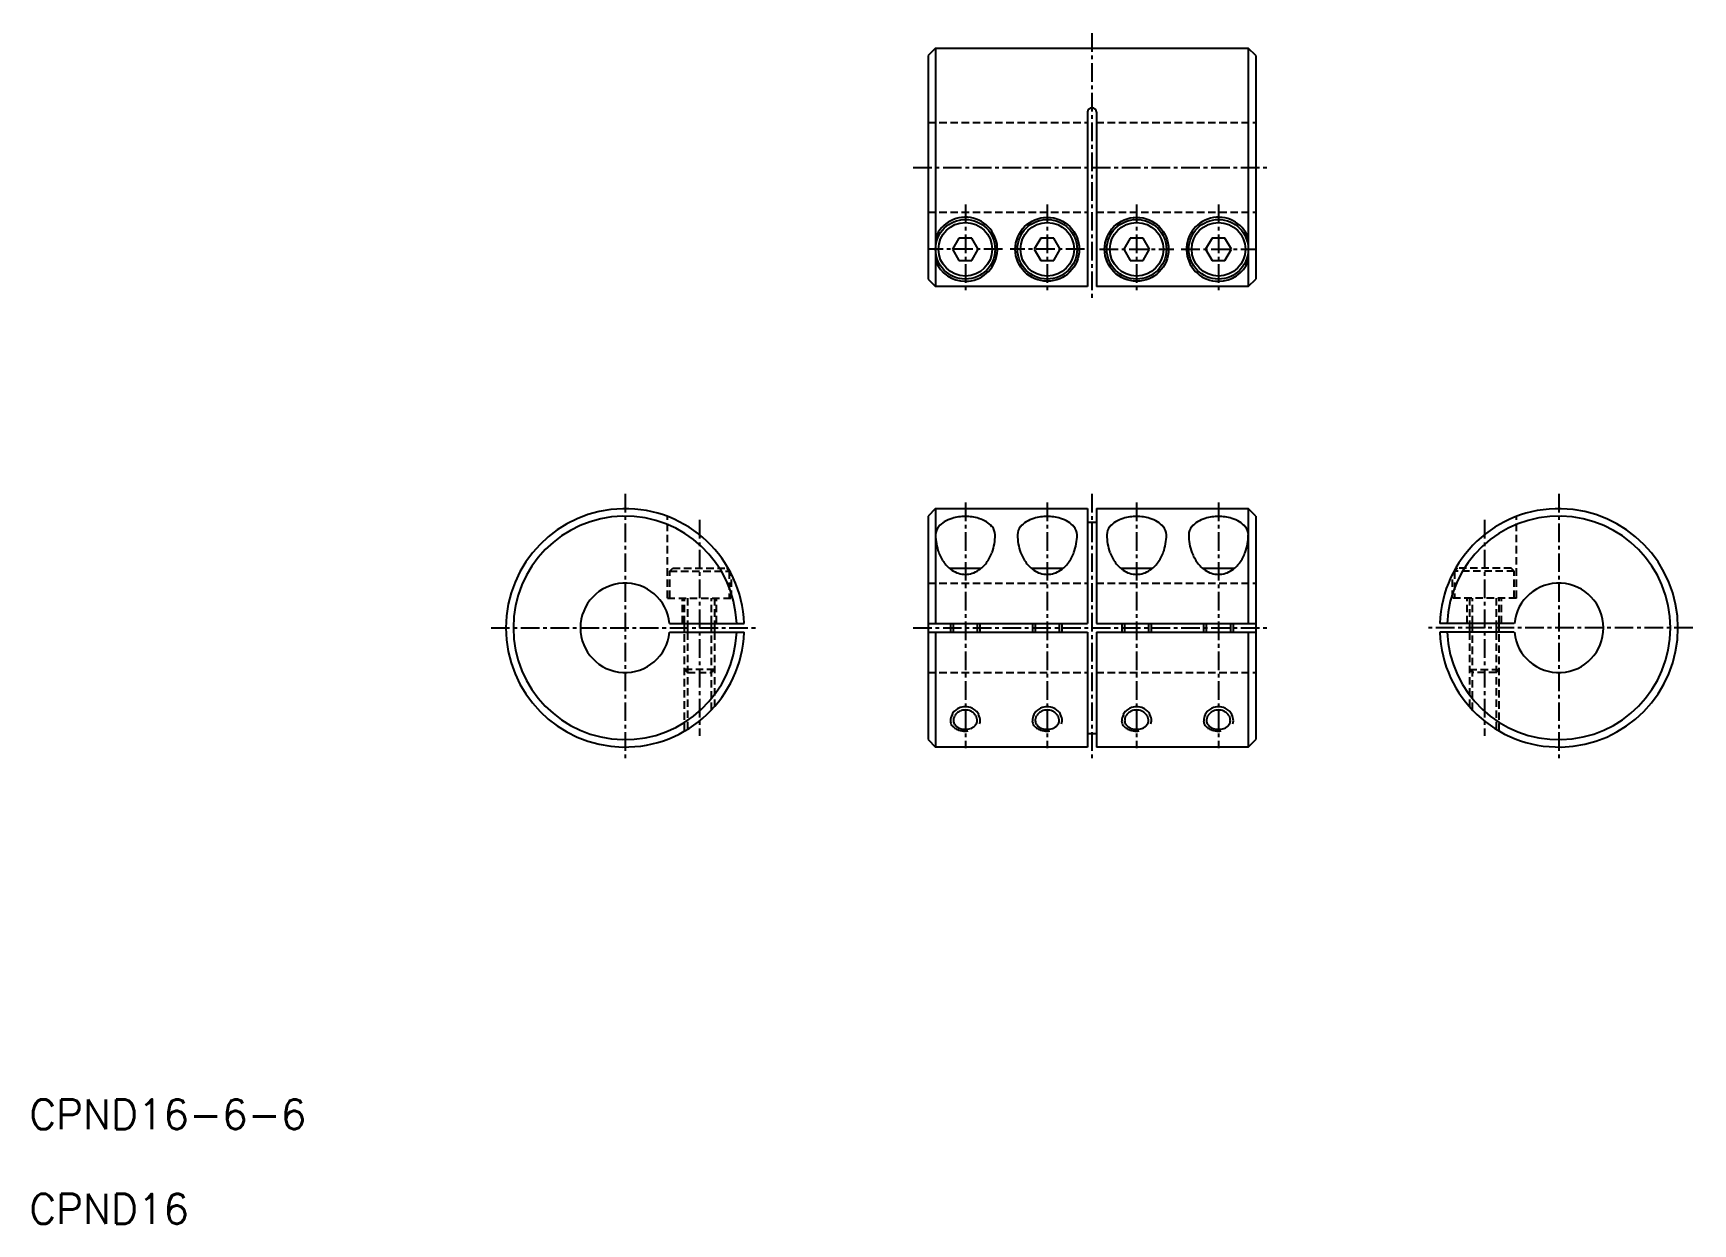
# Model space of a CAD drawing. Extents: x 10 to 122, y 10 to 90.
import ezdxf

# ---------------------------------------------------------------- set-up
doc = ezdxf.new("R2010")
doc.units = 0
doc.linetypes.add('CENTER', pattern=[2, 1.25, -0.25, 0.25, -0.25])
doc.linetypes.add('DASHED', pattern=[0.75, 0.5, -0.25])
doc.layers.get('0').update_dxf_attribs({"linetype": 'CONTINUOUS'})
doc.layers.add('CENTER', color=1, linetype='CENTER')
doc.styles.get("Standard").update_dxf_attribs({"font": 'txt.shx'})

msp = doc.modelspace()

# ---------------------------------------------------------------- linework, layer by layer
at = {"color": 7, "linetype": 'CONTINUOUS'}
for p, q in [((70.85, 88.91), (70.35, 88.41)), ((70.35, 88.41), (70.35, 73.41)), ((70.85, 88.91), (70.85, 72.91)), ((70.85, 88.91), (91.85, 88.91)), ((91.85, 88.91), (91.85, 72.91)), ((92.35, 88.41), (91.85, 88.91)), ((92.35, 88.41), (92.35, 73.41)), ((81.05, 84.61), (81.05, 72.91)), ((81.65, 84.61), (81.65, 72.91)), ((72.42, 76.16), (71.98, 75.41)), ((73.28, 76.16), (72.42, 76.16)), ((73.71, 75.41), (73.28, 76.16)), ((77.92, 76.16), (77.48, 75.41)), ((78.78, 76.16), (77.92, 76.16)), ((79.21, 75.41), (78.78, 76.16)), ((83.92, 76.16), (83.48, 75.41)), ((84.78, 76.16), (83.92, 76.16)), ((85.21, 75.41), (84.78, 76.16)), ((89.42, 76.16), (88.98, 75.41)), ((90.28, 76.16), (89.42, 76.16)), ((90.71, 75.41), (90.28, 76.16)), ((71.98, 75.41), (72.42, 74.66)), ((73.28, 74.66), (73.71, 75.41)), ((77.48, 75.41), (77.92, 74.66)), ((78.78, 74.66), (79.21, 75.41)), ((83.48, 75.41), (83.92, 74.66)), ((84.78, 74.66), (85.21, 75.41)), ((88.98, 75.41), (89.42, 74.66)), ((90.28, 74.66), (90.71, 75.41)), ((72.42, 74.66), (73.28, 74.66)), ((77.92, 74.66), (78.78, 74.66)), ((83.92, 74.66), (84.78, 74.66)), ((89.42, 74.66), (90.28, 74.66)), ((70.35, 73.41), (70.85, 72.91)), ((81.05, 72.91), (70.85, 72.91)), ((91.85, 72.91), (81.65, 72.91)), ((91.85, 72.91), (92.35, 73.41)), ((70.85, 58), (70.35, 57.5)), ((70.85, 58), (70.85, 50.3)), ((70.85, 58), (81.05, 58)), ((81.05, 58), (81.05, 50.3)), ((81.65, 58), (81.65, 50.3)), ((81.65, 58), (91.85, 58)), ((91.85, 58), (91.85, 50.3)), ((92.35, 57.5), (91.85, 58)), ((70.35, 57.5), (70.35, 42.5)), ((81.05, 57.09), (81.65, 57.09)), ((92.35, 57.5), (92.35, 42.5)), ((74.85, 56.24), (74.85, 56.24)), ((80.35, 56.24), (80.35, 56.24)), ((86.35, 56.24), (86.35, 56.24)), ((91.85, 56.24), (91.85, 56.24)), ((71.78, 54), (73.92, 54)), ((77.28, 54), (79.42, 54)), ((83.28, 54), (85.42, 54)), ((88.78, 54), (90.92, 54)), ((52.98, 50.3), (57.99, 50.3)), ((54, 49.7), (54, 50.3)), ((56, 50.3), (56, 49.7)), ((70.35, 50.3), (81.05, 50.3)), ((71.85, 50.3), (71.85, 49.7)), ((73.85, 49.7), (73.85, 50.3)), ((77.35, 50.3), (77.35, 49.7)), ((79.35, 49.7), (79.35, 50.3)), ((81.65, 50.3), (92.35, 50.3)), ((83.35, 50.3), (83.35, 49.7)), ((85.35, 49.7), (85.35, 50.3)), ((88.85, 50.3), (88.85, 49.7)), ((90.85, 49.7), (90.85, 50.3)), ((109.71, 50.3), (104.7, 50.3)), ((106.7, 50.3), (106.7, 49.7)), ((108.7, 49.7), (108.7, 50.3)), ((52.98, 49.7), (57.99, 49.7)), ((70.35, 49.7), (81.05, 49.7)), ((70.85, 49.7), (70.85, 42)), ((81.05, 49.7), (81.05, 42)), ((81.65, 49.7), (92.35, 49.7)), ((81.65, 49.7), (81.65, 42)), ((91.85, 49.7), (91.85, 42)), ((109.71, 49.7), (104.7, 49.7)), ((73.65, 43.76), (73.65, 43.76)), ((73.85, 43.76), (73.85, 43.76)), ((79.15, 43.76), (79.15, 43.76)), ((79.35, 43.76), (79.35, 43.76)), ((85.15, 43.76), (85.15, 43.76)), ((85.35, 43.76), (85.35, 43.76)), ((90.65, 43.76), (90.65, 43.76)), ((90.85, 43.76), (90.85, 43.76)), ((70.35, 42.5), (70.85, 42)), ((81.05, 42.91), (81.65, 42.91)), ((91.85, 42), (92.35, 42.5)), ((81.05, 42), (70.85, 42)), ((91.85, 42), (81.65, 42))]:
    msp.add_line(p, q, dxfattribs=at)
at = {"color": 3, "linetype": 'DASHED'}
for p, q in [((70.35, 83.91), (81.05, 83.91)), ((81.65, 83.91), (92.35, 83.91)), ((70.35, 77.91), (81.05, 77.91)), ((81.65, 77.91), (92.35, 77.91)), ((52.85, 52), (52.85, 57.48)), ((109.85, 52), (109.85, 57.48)), ((53, 53.8), (53.2, 54)), ((53, 53.8), (57, 53.8)), ((53, 52), (53, 53.8)), ((53.2, 54), (56.8, 54)), ((56.8, 54), (57, 53.8)), ((57, 53.8), (57, 52)), ((57.15, 52), (57.15, 53.59)), ((105.55, 52), (105.55, 53.59)), ((105.9, 54), (105.7, 53.8)), ((109.7, 53.8), (105.7, 53.8)), ((105.7, 53.8), (105.7, 52)), ((109.5, 54), (105.9, 54)), ((109.7, 53.8), (109.5, 54)), ((109.7, 52), (109.7, 53.8)), ((70.35, 53), (81.05, 53)), ((81.65, 53), (92.35, 53)), ((52.85, 52), (57.15, 52)), ((53.85, 50.3), (53.85, 52)), ((54, 50.3), (54, 52)), ((54.2, 52), (54.2, 50.3)), ((55.8, 50.3), (55.8, 52)), ((56, 52), (56, 50.3)), ((56.15, 50.3), (56.15, 52)), ((109.85, 52), (105.55, 52)), ((106.55, 50.3), (106.55, 52)), ((106.7, 52), (106.7, 50.3)), ((106.9, 50.3), (106.9, 52)), ((108.5, 52), (108.5, 50.3)), ((108.7, 50.3), (108.7, 52)), ((108.85, 50.3), (108.85, 52)), ((54, 43.07), (54, 49.7)), ((54.2, 49.7), (54.2, 43.19)), ((55.8, 44.49), (55.8, 49.7)), ((56, 49.7), (56, 44.71)), ((106.7, 49.7), (106.7, 44.71)), ((106.9, 44.49), (106.9, 49.7)), ((108.5, 49.7), (108.5, 43.19)), ((108.7, 43.07), (108.7, 49.7)), ((56, 47.2), (54, 47.2)), ((54, 47.2), (54.2, 47)), ((54.2, 47), (55.8, 47)), ((55.8, 47), (56, 47.2)), ((70.35, 47), (81.05, 47)), ((81.65, 47), (92.35, 47)), ((106.7, 47.2), (108.7, 47.2)), ((106.9, 47), (106.7, 47.2)), ((108.5, 47), (106.9, 47)), ((108.7, 47.2), (108.5, 47))]:
    msp.add_line(p, q, dxfattribs=at)
at = {"color": 3}
for p, q in [((54.2, 50.3), (54.2, 49.7)), ((55.8, 49.7), (55.8, 50.3)), ((72.05, 49.7), (72.05, 50.3)), ((73.65, 50.3), (73.65, 49.7)), ((77.55, 49.7), (77.55, 50.3)), ((79.15, 50.3), (79.15, 49.7)), ((83.55, 49.7), (83.55, 50.3)), ((85.15, 50.3), (85.15, 49.7)), ((89.05, 49.7), (89.05, 50.3)), ((90.65, 50.3), (90.65, 49.7)), ((106.9, 49.7), (106.9, 50.3)), ((108.5, 50.3), (108.5, 49.7))]:
    msp.add_line(p, q, dxfattribs=at)
at = {"color": 7, "linetype": 'CONTINUOUS'}
for centre, radius in [((72.85, 75.41), 2), ((72.85, 75.41), 1.8), ((78.35, 75.41), 2.15), ((78.35, 75.41), 2), ((78.35, 75.41), 1.8), ((84.35, 75.41), 2.15), ((84.35, 75.41), 2), ((84.35, 75.41), 1.8), ((89.85, 75.41), 2), ((89.85, 75.41), 1.8)]:
    msp.add_circle(centre, radius, dxfattribs=at)
for centre, radius, start, end in [((81.35, 84.61), 0.3, 0, 180), ((72.85, 75.41), 2.15, 270, 158.4711), ((89.85, 75.41), 2.15, 21.5289, 270), ((72.85, 75.41), 2.15, 201.5289, 270), ((89.85, 75.41), 2.15, 270, 338.4711), ((50, 50), 8, 2.1491, 357.8509), ((112.7, 50), 8, 182.1491, 177.8509), ((50, 50), 7.5, 2.2924, 357.7076), ((72.19, 55.84), 1.48, 120.8979, 140.0542), ((72.61, 55.17), 2.27, 106.7092, 121.1074), ((72.84, 54.41), 3.07, 89.7944, 106.7285), ((72.86, 54.41), 3.07, 73.2715, 90.2056), ((73.09, 55.17), 2.27, 58.8926, 73.2908), ((73.5, 55.84), 1.48, 39.9458, 59.1021), ((77.69, 55.84), 1.48, 120.8979, 140.0542), ((78.11, 55.17), 2.27, 106.7092, 121.1074), ((78.34, 54.41), 3.07, 89.7944, 106.7285), ((78.36, 54.41), 3.07, 73.2715, 90.2056), ((78.59, 55.17), 2.27, 58.8926, 73.2908), ((79, 55.84), 1.48, 39.9458, 59.1021), ((83.69, 55.84), 1.48, 120.8979, 140.0542), ((84.11, 55.17), 2.27, 106.7092, 121.1074), ((84.34, 54.41), 3.07, 89.7944, 106.7285), ((84.36, 54.41), 3.07, 73.2715, 90.2056), ((84.59, 55.17), 2.27, 58.8926, 73.2908), ((85, 55.84), 1.48, 39.9458, 59.1021), ((89.19, 55.84), 1.48, 120.8979, 140.0542), ((89.61, 55.17), 2.27, 106.7092, 121.1074), ((89.84, 54.41), 3.07, 89.7944, 106.7285), ((89.86, 54.41), 3.07, 73.2715, 90.2056), ((90.09, 55.17), 2.27, 58.8926, 73.2908), ((90.5, 55.84), 1.48, 39.9458, 59.1021), ((112.7, 50), 7.5, 182.2924, 177.7076), ((71.72, 56.23), 0.873, 139.2695, 178.7358), ((74.24, 56.23), 3.39, 179.8265, 200.3294), ((73.98, 56.23), 0.873, 1.2642, 40.7305), ((71.46, 56.23), 3.39, 339.6706, 0.1735), ((77.22, 56.23), 0.873, 139.2695, 178.7358), ((79.74, 56.23), 3.39, 179.8265, 200.3294), ((79.48, 56.23), 0.873, 1.2642, 40.7305), ((76.96, 56.23), 3.39, 339.6706, 0.1735), ((83.22, 56.23), 0.873, 139.2695, 178.7358), ((85.74, 56.23), 3.39, 179.8265, 200.3294), ((85.48, 56.23), 0.873, 1.2642, 40.7305), ((82.96, 56.23), 3.39, 339.6706, 0.1735), ((88.72, 56.23), 0.873, 139.2695, 178.7358), ((91.24, 56.23), 3.39, 179.8265, 200.3294), ((90.98, 56.23), 0.873, 1.2642, 40.7305), ((88.46, 56.23), 3.39, 339.6706, 0.1735), ((73.66, 56.02), 2.77, 200.3394, 216.6332), ((72.04, 56.02), 2.77, 323.3668, 339.6606), ((79.16, 56.02), 2.77, 200.3394, 216.6332), ((77.54, 56.02), 2.77, 323.3668, 339.6606), ((85.16, 56.02), 2.77, 200.3394, 216.6332), ((83.54, 56.02), 2.77, 323.3668, 339.6606), ((90.66, 56.02), 2.77, 200.3394, 216.6332), ((89.04, 56.02), 2.77, 323.3668, 339.6606), ((73.15, 55.64), 2.14, 216.5491, 235.948), ((72.86, 55.2), 1.61, 235.6862, 269.4957), ((72.83, 55.2), 1.61, 270.5043, 304.3138), ((72.55, 55.64), 2.14, 304.052, 323.4509), ((78.65, 55.64), 2.14, 216.5491, 235.948), ((78.36, 55.2), 1.61, 235.6862, 269.4957), ((78.33, 55.2), 1.61, 270.5043, 304.3138), ((78.05, 55.64), 2.14, 304.052, 323.4509), ((84.65, 55.64), 2.14, 216.5491, 235.948), ((84.36, 55.2), 1.61, 235.6862, 269.4957), ((84.33, 55.2), 1.61, 270.5043, 304.3138), ((84.05, 55.64), 2.14, 304.052, 323.4509), ((90.15, 55.64), 2.14, 216.5491, 235.948), ((89.86, 55.2), 1.61, 235.6862, 269.4957), ((89.83, 55.2), 1.61, 270.5043, 304.3138), ((89.55, 55.64), 2.14, 304.052, 323.4509), ((50, 50), 3, 5.7392, 354.2608), ((112.7, 50), 3, 185.7392, 174.2608), ((72.73, 43.75), 0.687, 151.2833, 179.8968), ((72.48, 43.76), 0.435, 180.7043, 216.3327), ((72.78, 43.73), 0.741, 132.4508, 151.3214), ((72.64, 43.87), 0.622, 215.9392, 235.3459), ((72.82, 43.68), 0.802, 114.5664, 132.4588), ((72.85, 43.63), 0.858, 89.9251, 114.5496), ((72.85, 43.63), 0.858, 65.4504, 90.0749), ((72.87, 43.68), 0.802, 47.5412, 65.4336), ((72.91, 43.73), 0.741, 28.6786, 47.5492), ((73.06, 43.87), 0.622, 304.6541, 324.0608), ((72.96, 43.75), 0.687, 0.1032, 28.7167), ((73.21, 43.76), 0.435, 323.6673, 359.2957), ((78.23, 43.75), 0.687, 151.2833, 179.8968), ((77.98, 43.76), 0.435, 180.7043, 216.3327), ((78.28, 43.73), 0.741, 132.4508, 151.3214), ((78.14, 43.87), 0.622, 215.9392, 235.3459), ((78.32, 43.68), 0.802, 114.5664, 132.4588), ((78.35, 43.63), 0.858, 89.9251, 114.5496), ((78.35, 43.63), 0.858, 65.4504, 90.0749), ((78.37, 43.68), 0.802, 47.5412, 65.4336), ((78.41, 43.73), 0.741, 28.6786, 47.5492), ((78.56, 43.87), 0.622, 304.6541, 324.0608), ((78.46, 43.75), 0.687, 0.1032, 28.7167), ((78.71, 43.76), 0.435, 323.6673, 359.2957), ((84.23, 43.75), 0.687, 151.2833, 179.8968), ((83.98, 43.76), 0.435, 180.7043, 216.3327), ((84.28, 43.73), 0.741, 132.4508, 151.3214), ((84.14, 43.87), 0.622, 215.9392, 235.3459), ((84.32, 43.68), 0.802, 114.5664, 132.4588), ((84.35, 43.63), 0.858, 89.9251, 114.5496), ((84.35, 43.63), 0.858, 65.4504, 90.0749), ((84.37, 43.68), 0.802, 47.5412, 65.4336), ((84.41, 43.73), 0.741, 28.6786, 47.5492), ((84.56, 43.87), 0.622, 304.6541, 324.0608), ((84.46, 43.75), 0.687, 0.1032, 28.7167), ((84.71, 43.76), 0.435, 323.6673, 359.2957), ((89.73, 43.75), 0.687, 151.2833, 179.8968), ((89.48, 43.76), 0.435, 180.7043, 216.3327), ((89.78, 43.73), 0.741, 132.4508, 151.3214), ((89.64, 43.87), 0.622, 215.9392, 235.3459), ((89.82, 43.68), 0.802, 114.5664, 132.4588), ((89.85, 43.63), 0.858, 89.9251, 114.5496), ((89.85, 43.63), 0.858, 65.4504, 90.0749), ((89.87, 43.68), 0.802, 47.5412, 65.4336), ((89.91, 43.73), 0.741, 28.6786, 47.5492), ((90.06, 43.87), 0.622, 304.6541, 324.0608), ((89.96, 43.75), 0.687, 0.1032, 28.7167), ((90.21, 43.76), 0.435, 323.6673, 359.2957), ((72.77, 44.06), 0.854, 235.2237, 250.9175), ((72.84, 44.27), 1.08, 250.9185, 270.1894), ((72.85, 44.27), 1.08, 269.8106, 289.0815), ((72.93, 44.06), 0.854, 289.0825, 304.7763), ((78.27, 44.06), 0.854, 235.2237, 250.9175), ((78.34, 44.27), 1.08, 250.9185, 270.1894), ((78.35, 44.27), 1.08, 269.8106, 289.0815), ((78.43, 44.06), 0.854, 289.0825, 304.7763), ((84.27, 44.06), 0.854, 235.2237, 250.9175), ((84.34, 44.27), 1.08, 250.9185, 270.1894), ((84.35, 44.27), 1.08, 269.8106, 289.0815), ((84.43, 44.06), 0.854, 289.0825, 304.7763), ((89.77, 44.06), 0.854, 235.2237, 250.9175), ((89.84, 44.27), 1.08, 250.9185, 270.1894), ((89.85, 44.27), 1.08, 269.8106, 289.0815), ((89.93, 44.06), 0.854, 289.0825, 304.7763)]:
    msp.add_arc(centre, radius, start, end, dxfattribs=at)
at = {"color": 3}
for centre, radius, start, end in [((72.83, 43.7), 1, 115.4273, 133.5695), ((72.85, 43.67), 1.04, 89.9548, 115.4156), ((72.85, 43.67), 1.04, 64.5844, 90.0452), ((72.87, 43.7), 1, 46.4305, 64.5727), ((78.33, 43.7), 1, 115.4273, 133.5695), ((78.35, 43.67), 1.04, 89.9548, 115.4156), ((78.35, 43.67), 1.04, 64.5844, 90.0452), ((78.37, 43.7), 1, 46.4305, 64.5727), ((84.33, 43.7), 1, 115.4273, 133.5695), ((84.35, 43.67), 1.04, 89.9548, 115.4156), ((84.35, 43.67), 1.04, 64.5844, 90.0452), ((84.37, 43.7), 1, 46.4305, 64.5727), ((89.83, 43.7), 1, 115.4273, 133.5695), ((89.85, 43.67), 1.04, 89.9548, 115.4156), ((89.85, 43.67), 1.04, 64.5844, 90.0452), ((89.87, 43.7), 1, 46.4305, 64.5727), ((72.77, 43.75), 0.917, 152.2425, 179.9459), ((72.36, 43.76), 0.516, 180.8133, 217.3098), ((72.8, 43.74), 0.956, 133.567, 152.2609), ((72.9, 43.74), 0.956, 27.7391, 46.433), ((72.93, 43.75), 0.917, 0.0541, 27.7575), ((73.33, 43.76), 0.516, 336.0197, 359.1867), ((78.27, 43.75), 0.917, 152.2425, 179.9459), ((77.86, 43.76), 0.516, 180.8133, 217.3098), ((78.3, 43.74), 0.956, 133.567, 152.2609), ((78.4, 43.74), 0.956, 27.7391, 46.433), ((78.43, 43.75), 0.917, 0.0541, 27.7575), ((78.83, 43.76), 0.516, 336.0197, 359.1867), ((84.27, 43.75), 0.917, 152.2425, 179.9459), ((83.86, 43.76), 0.516, 180.8133, 217.3098), ((84.3, 43.74), 0.956, 133.567, 152.2609), ((84.4, 43.74), 0.956, 27.7391, 46.433), ((84.43, 43.75), 0.917, 0.0541, 27.7575), ((84.83, 43.76), 0.516, 336.0197, 359.1867), ((89.77, 43.75), 0.917, 152.2425, 179.9459), ((89.36, 43.76), 0.516, 180.8133, 217.3098), ((89.8, 43.74), 0.956, 133.567, 152.2609), ((89.9, 43.74), 0.956, 27.7391, 46.433), ((89.93, 43.75), 0.917, 0.0541, 27.7575), ((90.33, 43.76), 0.516, 336.0197, 359.1867), ((72.57, 43.91), 0.767, 216.8417, 236.2227), ((72.74, 44.17), 1.08, 236.0815, 251.4848), ((72.84, 44.46), 1.39, 251.4812, 270.1949), ((72.85, 44.46), 1.39, 269.8051, 277.402), ((78.07, 43.91), 0.767, 216.8417, 236.2227), ((78.24, 44.17), 1.08, 236.0815, 251.4848), ((78.34, 44.46), 1.39, 251.4812, 270.1949), ((78.35, 44.46), 1.39, 269.8051, 277.402), ((84.07, 43.91), 0.767, 216.8417, 236.2227), ((84.24, 44.17), 1.08, 236.0815, 251.4848), ((84.34, 44.46), 1.39, 251.4812, 270.1949), ((84.35, 44.46), 1.39, 269.8051, 277.402), ((89.57, 43.91), 0.767, 216.8417, 236.2227), ((89.74, 44.17), 1.08, 236.0815, 251.4848), ((89.84, 44.46), 1.39, 251.4812, 270.1949), ((89.85, 44.46), 1.39, 269.8051, 277.402)]:
    msp.add_arc(centre, radius, start, end, dxfattribs=at)
at = {"layer": 'CENTER', "color": 1, "linetype": 'CENTER'}
for p, q in [((81.35, 89.91), (81.35, 71.91)), ((69.35, 80.91), (93.35, 80.91)), ((72.85, 78.41), (72.85, 72.41)), ((78.35, 78.41), (78.35, 72.41)), ((84.35, 78.41), (84.35, 72.41)), ((89.85, 78.41), (89.85, 72.41)), ((75.35, 75.41), (70.35, 75.41)), ((80.85, 75.41), (75.85, 75.41)), ((81.85, 75.41), (86.85, 75.41)), ((87.35, 75.41), (92.35, 75.41)), ((50, 59), (50, 41)), ((72.85, 58.42), (72.85, 41.93)), ((78.35, 58.42), (78.35, 41.93)), ((81.35, 59), (81.35, 41)), ((84.35, 58.42), (84.35, 41.93)), ((89.85, 58.42), (89.85, 41.93)), ((112.7, 59), (112.7, 41)), ((55, 57.24), (55, 42.76)), ((107.7, 57.24), (107.7, 42.76)), ((41, 50), (59, 50)), ((69.35, 50), (93.35, 50)), ((121.7, 50), (103.7, 50))]:
    msp.add_line(p, q, dxfattribs=at)

# ---------------------------------------------------------------- texts
at = {"color": 7, "linetype": 'CONTINUOUS'}
for s, p in [('CPND16-6-6', (10, 16.35)), ('CPND16', (10, 10))]:
    msp.add_text(s, height=2, dxfattribs=at).set_placement(p)

doc.saveas('drawing.dxf')
